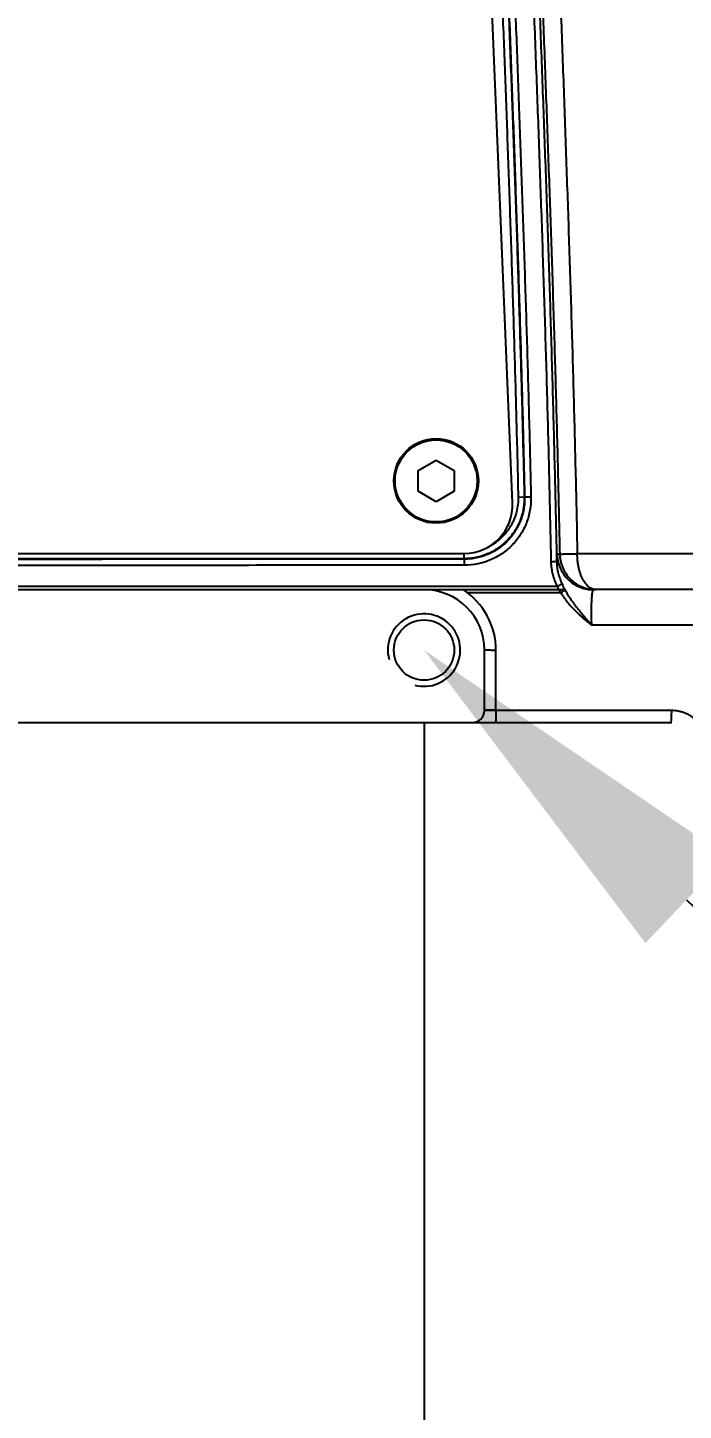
# Model space of a CAD drawing. Header units: millimetres. Extents: x 4086 to 8300, y 123 to 1549.
# Drawn here: x 7030.28 to 7043.86, y 635.53 to 664.14 of the extents above; entities that cross this region are included whole.
import ezdxf
from ezdxf import colors
from ezdxf.entities.mleader import LeaderData, LeaderLine
from ezdxf.math import Vec2, Vec3

# ---------------------------------------------------------------- set-up
doc = ezdxf.new("R2010")
doc.units = ezdxf.units.MM
for name, color, linetype in [('外形图', 7, 'Continuous'), ('多重引线', 7, 'Continuous'), ('尺寸标注', 7, 'Continuous')]:
    doc.layers.add(name, color=color, linetype=linetype)
doc.styles.add('思源黑', font='SourceHanSansCN-Normal.ttf')
doc.dimstyles.new('尺寸标注_1_4比例', dxfattribs={"dimtxt": 7, "dimasz": 6, "dimexe": 2, "dimexo": 1.5, "dimgap": 1, "dimtad": 1, "dimdec": 1, "dimlfac": 4, "dimdsep": 46, "dimtxsty": '思源黑', "dimcen": 0.09, "dimadec": 0, "dimazin": 0, "dimtp": 0.01, "dimtm": 0.01, "dimtfac": 1, "dimtdec": 1, "dimtofl": 0, "dimtmove": 0, "dimatfit": 3, "dimfxl": 1, "dimtolj": 1, "dimarcsym": 0})

# ---------------------------------------------------------------- blocks, each defined once
blk = doc.blocks.new('*D777')
at = {"layer": 'Defpoints', "color": 0}
for p in [(7031.612, 736.013), (7057.329, 648.513), (7087.573, 648.513)]:
    blk.add_point(p, dxfattribs=at)
at = {"layer": '尺寸标注', "color": 0, "lineweight": -2}
for p, q in [((7033.112, 736.013), (7089.573, 736.013)), ((7087.573, 730.013), (7087.573, 654.513)), ((7058.829, 648.513), (7089.573, 648.513))]:
    blk.add_line(p, q, dxfattribs=at)
at = {"layer": '尺寸标注', "color": 0}
for points in [[(7088.573, 730.013), (7086.573, 730.013), (7087.573, 736.013)], [(7086.573, 654.513), (7088.573, 654.513), (7087.573, 648.513)]]:
    blk.add_solid(points, dxfattribs=at)
at = {"layer": '尺寸标注', "color": 0, "insert": (7082.944, 692.263), "char_height": 7, "attachment_point": 5, "rotation": 90, "style": '思源黑'}
blk.add_mtext('\\A1;350', dxfattribs=at)
blk = doc.blocks.new('*D778')
at = {"layer": 'Defpoints', "color": 0}
for p in [(7016.632, 843.388), (7057.329, 648.513), (7111.22, 648.513)]:
    blk.add_point(p, dxfattribs=at)
at = {"layer": '尺寸标注', "color": 0, "lineweight": -2}
for p, q in [((7018.132, 843.388), (7113.22, 843.388)), ((7111.22, 837.388), (7111.22, 654.513)), ((7058.829, 648.513), (7113.22, 648.513))]:
    blk.add_line(p, q, dxfattribs=at)
at = {"layer": '尺寸标注', "color": 0}
for points in [[(7112.22, 837.388), (7110.22, 837.388), (7111.22, 843.388)], [(7110.22, 654.513), (7112.22, 654.513), (7111.22, 648.513)]]:
    blk.add_solid(points, dxfattribs=at)
at = {"layer": '尺寸标注', "color": 0, "insert": (7106.596, 745.95), "char_height": 7, "attachment_point": 5, "rotation": 90, "style": '思源黑'}
blk.add_mtext('\\A1;779.5', dxfattribs=at)
blk = doc.blocks.new('*D779')
at = {"layer": 'Defpoints', "color": 0}
for p in [(7068.587, 663.575), (7029.112, 640.885), (7068.587, 610.781)]:
    blk.add_point(p, dxfattribs=at)
at = {"layer": '尺寸标注', "color": 0, "lineweight": -2}
for p, q in [((7068.587, 662.075), (7068.587, 608.781)), ((7029.112, 639.385), (7029.112, 608.781)), ((7035.112, 610.781), (7062.587, 610.781))]:
    blk.add_line(p, q, dxfattribs=at)
at = {"layer": '尺寸标注', "color": 0}
for points in [[(7035.112, 611.781), (7035.112, 609.781), (7029.112, 610.781)], [(7062.587, 609.781), (7062.587, 611.781), (7068.587, 610.781)]]:
    blk.add_solid(points, dxfattribs=at)
at = {"layer": '尺寸标注', "color": 0, "insert": (7048.85, 615.405), "char_height": 7, "attachment_point": 5, "style": '思源黑'}
blk.add_mtext('\\A1;157.9', dxfattribs=at)
blk = doc.blocks.new('*D808')
at = {"layer": 'Defpoints', "color": 0}
for p in [(7019.737, 651.263), (7038.487, 651.263), (7038.487, 628.43)]:
    blk.add_point(p, dxfattribs=at)
at = {"layer": '尺寸标注', "color": 0, "lineweight": -2}
for p, q in [((7019.737, 649.763), (7019.737, 626.43)), ((7038.487, 649.763), (7038.487, 626.43)), ((7019.737, 628.43), (7002.222, 628.43)), ((7025.737, 628.43), (7032.487, 628.43))]:
    blk.add_line(p, q, dxfattribs=at)
at = {"layer": '尺寸标注', "color": 0}
for points in [[(7025.737, 629.43), (7025.737, 627.43), (7019.737, 628.43)], [(7032.487, 627.43), (7032.487, 629.43), (7038.487, 628.43)]]:
    blk.add_solid(points, dxfattribs=at)
at = {"layer": '尺寸标注', "color": 0, "insert": (7007.98, 632.992), "char_height": 7, "attachment_point": 5, "style": '思源黑'}
blk.add_mtext('\\A1;75', dxfattribs=at)

msp = doc.modelspace()

# ---------------------------------------------------------------- linework, layer by layer
at = {"layer": '外形图'}
for p, q in [((7040.3188, 654.3043), (7039.2896, 679.0729)), ((7038.3647, 654.9778), (7038.7371, 655.1928)), ((7038.3647, 654.5478), (7038.3647, 654.9778)), ((7038.7371, 655.1928), (7039.1095, 654.9778)), ((7039.1095, 654.9778), (7039.1095, 654.5478)), ((7038.7371, 654.3328), (7038.3647, 654.5478)), ((7039.1095, 654.5478), (7038.7371, 654.3328)), ((7040.4365, 654.4289), (7040.5614, 654.4318)), ((7040.5614, 654.4318), (7040.5701, 654.4233)), ((7040.7011, 654.4262), (7040.5701, 654.4233)), ((7018.9045, 653.2628), (7039.3197, 653.2628)), ((7039.3119, 653.2628), (7039.3119, 653.1531)), ((7041.2959, 653.2474), (7041.2414, 653.2474)), ((7041.6598, 653.2583), (7048.4818, 653.2583)), ((7039.3119, 653.1531), (7018.9124, 653.1531)), ((7039.3119, 653.1531), (7039.3217, 653.1436)), ((7041.2329, 653.0916), (7041.1142, 653.0891)), ((7016.8568, 652.5128), (7041.3674, 652.5128)), ((7041.244, 652.5783), (7016.9802, 652.5783)), ((7041.3188, 652.4474), (7039.3881, 652.4474)), ((7053.6589, 652.5128), (7041.9911, 652.5128)), ((7041.9527, 651.7824), (7049.4703, 651.7824)), ((7039.7371, 650.0124), (7039.7371, 651.2628)), ((7039.9758, 650.0189), (7039.9758, 651.2563)), ((7039.7371, 650.0189), (7043.6073, 650.0189)), ((7039.9758, 650.0189), (7039.9679, 650.0189)), ((7039.9758, 650.0189), (7043.6073, 650.0189)), ((7014.6295, 649.7623), (7043.5923, 649.7624)), ((7014.6319, 649.7624), (7043.5923, 649.7624)), ((7043.5931, 649.7624), (7043.5953, 649.7624)), ((7043.5953, 649.7624), (7043.5981, 649.7623)), ((7043.5981, 649.7623), (7043.6009, 649.7623)), ((7043.6009, 649.7623), (7043.6038, 649.7622)), ((7043.6038, 649.7622), (7043.6069, 649.7621)), ((7043.6069, 649.7621), (7043.6103, 649.762)), ((7043.6103, 649.762), (7043.6139, 649.7619))]:
    msp.add_line(p, q, dxfattribs=at)
msp.add_lwpolyline([(7043.6139, 649.7619), (7043.6179, 649.7617), (7043.62, 649.7616)], dxfattribs=at)
for centre, radius in [((7038.7371, 654.7628), 0.875), ((7038.7371, 654.7628), 0.85), ((7038.4871, 651.2628), 0.625)]:
    msp.add_circle(centre, radius, dxfattribs=at)
for centre, radius, start, end in [((7039.3197, 654.2628), 1, 270, 2.37934), ((7038.4871, 651.2628), 1.25, 0, 90), ((7038.4754, 651.2565), 1.5004, 359.98984, 56.85652), ((7038.4871, 651.2628), 0.75, 255, 195), ((7039.4871, 650.0124), 0.25, 270, 0)]:
    msp.add_arc(centre, radius, start, end, dxfattribs=at)
for points, knots in [([(7039.8582, 679.2536), (7039.8733, 679.1179), (7039.9029, 678.8466), (7039.9455, 678.4395), (7039.9793, 678.1), (7040.0051, 677.8283), (7040.0301, 677.5565), (7040.0598, 677.2167), (7040.1045, 676.6727), (7040.1455, 676.1284), (7040.184, 675.5839), (7040.212, 675.1755), (7040.2392, 674.767), (7040.2661, 674.3585), (7040.2924, 673.95), (7040.3268, 673.4052), (7040.3682, 672.7242), (7040.4154, 671.9068), (7040.4604, 671.0892), (7040.5034, 670.2716), (7040.5581, 669.1813), (7040.6222, 667.8182), (7040.6929, 666.1822), (7040.7477, 664.8187), (7040.7897, 663.7279), (7040.8307, 662.637), (7040.8705, 661.546), (7040.9086, 660.455), (7040.9457, 659.364), (7040.9897, 658.0001), (7041.0375, 656.3633), (7041.0792, 654.7263), (7041.1032, 653.6348), (7041.1142, 653.0891)], [0, 0, 0, 0, 0.015625, 0.0312501, 0.0468751, 0.0546876, 0.0625001, 0.0781251, 0.0937503, 0.1250003, 0.1406253, 0.1562502, 0.1718752, 0.1875002, 0.2031252, 0.2187501, 0.25, 0.28125, 0.3125, 0.3437499, 0.3749999, 0.4374998, 0.4999998, 0.5624997, 0.5937497, 0.6249997, 0.6874997, 0.7187497, 0.7499997, 0.8124997, 0.8749998, 0.9374999, 1, 1, 1, 1]), ([(7039.9769, 679.2673), (7040.007, 678.996), (7040.0651, 678.453), (7040.1309, 677.7736), (7040.1787, 677.2296), (7040.2123, 676.8214), (7040.2437, 676.4131), (7040.2734, 676.0046), (7040.3022, 675.5961), (7040.3304, 675.1875), (7040.358, 674.7789), (7040.3939, 674.234), (7040.4373, 673.5528), (7040.4868, 672.7352), (7040.5341, 671.9174), (7040.5941, 670.8269), (7040.6641, 669.4635), (7040.7409, 667.8271), (7040.8116, 666.1904), (7040.8665, 664.8263), (7040.9085, 663.735), (7040.9391, 662.9164), (7040.969, 662.0979), (7040.9985, 661.2793), (7041.0273, 660.4607), (7041.0646, 659.3692), (7041.1087, 658.0047), (7041.1562, 656.3672), (7041.198, 654.7295), (7041.2219, 653.6376), (7041.2329, 653.0916)], [0, 0, 0, 0, 0.0312497, 0.0624993, 0.0781242, 0.0937492, 0.1093741, 0.1249991, 0.1406241, 0.1562491, 0.171874, 0.187499, 0.218749, 0.249999, 0.2812489, 0.3124989, 0.3749989, 0.437499, 0.499999, 0.5624991, 0.5937492, 0.6249992, 0.6562493, 0.6874994, 0.7187494, 0.7499995, 0.8124996, 0.8749997, 0.9374999, 1, 1, 1, 1]), ([(7040.0405, 679.2744), (7040.0706, 679.0047), (7040.1286, 678.4649), (7040.1942, 677.7895), (7040.242, 677.2487), (7040.2755, 676.8429), (7040.3069, 676.4369), (7040.3316, 676.0985), (7040.3509, 675.8277), (7040.37, 675.5569), (7040.3935, 675.2183), (7040.421, 674.812), (7040.4568, 674.2702), (7040.5, 673.5929), (7040.5495, 672.7799), (7040.5966, 671.9668), (7040.6416, 671.1535), (7040.6845, 670.3402), (7040.7392, 669.2556), (7040.803, 667.8996), (7040.8737, 666.2721), (7040.9394, 664.6445), (7040.9909, 663.288), (7041.0308, 662.2027), (7041.0601, 661.3888), (7041.089, 660.5748), (7041.1263, 659.4894), (7041.1705, 658.1327), (7041.2183, 656.5044), (7041.2604, 654.876), (7041.2847, 653.7903), (7041.2959, 653.2474)], [0, 0, 0, 0, 0.0312405, 0.0624842, 0.0781073, 0.0937311, 0.1093554, 0.1249801, 0.1327925, 0.1406049, 0.1562298, 0.1718547, 0.1874797, 0.2187299, 0.2499803, 0.2812308, 0.3124815, 0.3437323, 0.3749832, 0.4374851, 0.499987, 0.5624891, 0.624991, 0.656242, 0.6874928, 0.7187437, 0.7499944, 0.8124958, 0.8749972, 0.9374986, 1, 1, 1, 1]), ([(7040.4312, 679.3359), (7040.4605, 679.0655), (7040.5171, 678.5246), (7040.5813, 677.8478), (7040.6281, 677.3059), (7040.6609, 676.8992), (7040.6915, 676.4924), (7040.7207, 676.0854), (7040.7489, 675.6784), (7040.7855, 675.1356), (7040.8299, 674.4571), (7040.8806, 673.6427), (7040.9291, 672.8281), (7040.9752, 672.0134), (7041.0193, 671.1986), (7041.0613, 670.3837), (7041.1149, 669.297), (7041.1774, 667.9384), (7041.2351, 666.5796), (7041.2788, 665.4924), (7041.3106, 664.677), (7041.3413, 663.8616), (7041.3713, 663.0461), (7041.4005, 662.2306), (7041.4293, 661.4151), (7041.4575, 660.5996), (7041.494, 659.5122), (7041.5372, 658.1528), (7041.584, 656.5215), (7041.6252, 654.89), (7041.6489, 653.8022), (7041.6598, 653.2583)], [0, 0, 0, 0, 0.0312417, 0.0624863, 0.0781098, 0.0937338, 0.1093583, 0.124983, 0.1406079, 0.1562328, 0.1874828, 0.218733, 0.2499833, 0.2812338, 0.3124844, 0.3437351, 0.3749859, 0.4374874, 0.4999891, 0.53124, 0.5624908, 0.5937417, 0.6249925, 0.6562433, 0.687494, 0.7187447, 0.7499954, 0.8124965, 0.8749977, 0.9374989, 1, 1, 1, 1]), ([(7039.3384, 679.1964), (7039.367, 678.9397), (7039.4083, 678.5544), (7039.4597, 678.0403), (7039.4962, 677.6545), (7039.5304, 677.2685), (7039.5626, 676.8823), (7039.5931, 676.496), (7039.6221, 676.1096), (7039.6498, 675.7231), (7039.6766, 675.3365), (7039.7027, 674.9499), (7039.7284, 674.5633), (7039.7536, 674.1766), (7039.7866, 673.661), (7039.8265, 673.0164), (7039.8721, 672.2427), (7039.9157, 671.4689), (7039.9573, 670.6951), (7040.0105, 669.6631), (7040.0729, 668.3729), (7040.1418, 666.8245), (7040.1953, 665.5339), (7040.2361, 664.5014), (7040.266, 663.727), (7040.2951, 662.9525), (7040.3235, 662.178), (7040.3513, 661.4036), (7040.3786, 660.629), (7040.4053, 659.8545), (7040.4311, 659.0799), (7040.456, 658.3053), (7040.4876, 657.2725), (7040.5239, 655.9813), (7040.5495, 654.9483), (7040.5614, 654.4318)], [0, 0, 0, 0, 0.0312502, 0.0468754, 0.0625005, 0.0781256, 0.0937507, 0.1093759, 0.125001, 0.1406259, 0.156251, 0.171876, 0.187501, 0.203126, 0.218751, 0.2500009, 0.2812509, 0.3125009, 0.3437509, 0.3750008, 0.4375007, 0.5000006, 0.5625005, 0.5937505, 0.6250004, 0.6562504, 0.6875003, 0.7187502, 0.7500002, 0.7812502, 0.8125001, 0.8437501, 0.8750001, 0.9375001, 1, 1, 1, 1]), ([(7039.3478, 679.1975), (7039.3763, 678.9406), (7039.4177, 678.5552), (7039.4691, 678.0409), (7039.5055, 677.6549), (7039.5397, 677.2688), (7039.5719, 676.8825), (7039.6024, 676.496), (7039.6314, 676.1095), (7039.6591, 675.7228), (7039.6858, 675.3361), (7039.7119, 674.9493), (7039.7376, 674.5625), (7039.7628, 674.1757), (7039.7958, 673.6599), (7039.8357, 673.015), (7039.8813, 672.2411), (7039.9248, 671.467), (7039.9664, 670.6928), (7040.0196, 669.6605), (7040.0819, 668.3698), (7040.1508, 666.8208), (7040.2042, 665.5297), (7040.2451, 664.4968), (7040.2749, 663.7221), (7040.304, 662.9473), (7040.3324, 662.1725), (7040.3602, 661.3977), (7040.3874, 660.6229), (7040.4141, 659.8481), (7040.4399, 659.0732), (7040.4647, 658.2983), (7040.4963, 657.2651), (7040.5326, 655.9734), (7040.5582, 654.94), (7040.5701, 654.4233)], [0, 0, 0, 0, 0.03125, 0.0468751, 0.0625, 0.0781251, 0.0937502, 0.1093753, 0.1250003, 0.1406252, 0.1562502, 0.1718753, 0.1875003, 0.2031252, 0.2187502, 0.25, 0.28125, 0.3125, 0.34375, 0.3749999, 0.4374999, 0.4999998, 0.5624998, 0.5937498, 0.6249998, 0.6562497, 0.6874997, 0.7187497, 0.7499997, 0.7812498, 0.8124998, 0.8437498, 0.8749998, 0.9374999, 1, 1, 1, 1]), ([(7039.4774, 679.2113), (7039.506, 678.9543), (7039.5474, 678.5687), (7039.5988, 678.0542), (7039.6353, 677.6681), (7039.6695, 677.2818), (7039.7018, 676.8953), (7039.7323, 676.5087), (7039.7613, 676.1219), (7039.7891, 675.7351), (7039.8158, 675.3482), (7039.8419, 674.9613), (7039.8677, 674.5743), (7039.8929, 674.1873), (7039.926, 673.6713), (7039.9659, 673.0261), (7040.0115, 672.2518), (7040.0551, 671.4774), (7040.0968, 670.7029), (7040.15, 669.6701), (7040.2123, 668.3789), (7040.2814, 666.8291), (7040.3348, 665.5375), (7040.3757, 664.5041), (7040.4055, 663.7291), (7040.4347, 662.954), (7040.4631, 662.1789), (7040.4909, 661.4037), (7040.5182, 660.6286), (7040.5449, 659.8534), (7040.5707, 659.0782), (7040.5956, 658.3029), (7040.6272, 657.2692), (7040.6635, 655.977), (7040.6891, 654.9431), (7040.7011, 654.4262)], [0, 0, 0, 0, 0.03125, 0.0468751, 0.0625001, 0.0781251, 0.0937502, 0.1093753, 0.1250003, 0.1406252, 0.1562502, 0.1718753, 0.1875003, 0.2031252, 0.2187502, 0.2500001, 0.28125, 0.3125, 0.34375, 0.375, 0.4374999, 0.4999998, 0.5624998, 0.5937498, 0.6249998, 0.6562497, 0.6874997, 0.7187497, 0.7499997, 0.7812498, 0.8124998, 0.8437498, 0.8749998, 0.9374999, 1, 1, 1, 1]), ([(7039.3316, 678.0619), (7039.3556, 677.8166), (7039.3897, 677.4485), (7039.4314, 676.9573), (7039.4706, 676.4659), (7039.5066, 675.9742), (7039.541, 675.4825), (7039.5663, 675.1136), (7039.5912, 674.7447), (7039.6237, 674.2528), (7039.6631, 673.6379), (7039.7083, 672.8998), (7039.7515, 672.1616), (7039.793, 671.4234), (7039.846, 670.4389), (7039.9081, 669.208), (7039.9769, 667.7307), (7040.0409, 666.2532), (7040.1007, 664.7755), (7040.1573, 663.2977), (7040.2027, 662.0662), (7040.2378, 661.0809), (7040.2722, 660.0956), (7040.3135, 658.8638), (7040.3595, 657.3857), (7040.4007, 655.9073), (7040.4251, 654.9217), (7040.4365, 654.4289)], [0, 0, 0, 0, 0.0312502, 0.0468754, 0.0625004, 0.0937505, 0.1093756, 0.1250006, 0.1406256, 0.1562506, 0.1875005, 0.2187505, 0.2500005, 0.2812505, 0.3125005, 0.3750004, 0.4375004, 0.5000004, 0.5625003, 0.6250002, 0.6875001, 0.7187501, 0.7500001, 0.8125001, 0.875, 0.9375, 1, 1, 1, 1]), ([(7040.5614, 654.4318), (7040.5624, 654.3903), (7040.5602, 654.3072), (7040.5444, 654.1835), (7040.5165, 654.0621), (7040.4767, 653.9439), (7040.4252, 653.8304), (7040.3628, 653.7225), (7040.2899, 653.6214), (7040.2073, 653.528), (7040.1159, 653.4433), (7040.0164, 653.3681), (7039.91, 653.3031), (7039.7977, 653.2491), (7039.6805, 653.2065), (7039.5597, 653.1758), (7039.4365, 653.1573), (7039.3534, 653.1531), (7039.3119, 653.1531)], [0, 0, 0, 0, 0.0625001, 0.1249999, 0.1874999, 0.2499999, 0.3125, 0.375, 0.4375, 0.5000001, 0.5625001, 0.6250001, 0.6875001, 0.7500001, 0.8125001, 0.8750001, 0.9375, 1, 1, 1, 1]), ([(7040.5701, 654.4233), (7040.571, 654.3818), (7040.5688, 654.2987), (7040.5531, 654.175), (7040.5252, 654.0534), (7040.4854, 653.9353), (7040.434, 653.8217), (7040.3716, 653.7137), (7040.2988, 653.6125), (7040.2163, 653.5191), (7040.1249, 653.4343), (7040.0256, 653.3591), (7039.9193, 653.2941), (7039.8071, 653.24), (7039.69, 653.1973), (7039.5693, 653.1665), (7039.4462, 653.1478), (7039.3632, 653.1436), (7039.3217, 653.1436)], [0, 0, 0, 0, 0.0625364, 0.1250709, 0.1876021, 0.2501288, 0.3126496, 0.375164, 0.4376713, 0.5001715, 0.5626647, 0.6251517, 0.6876331, 0.7501101, 0.8125839, 0.8750559, 0.9375274, 1, 1, 1, 1]), ([(7040.7011, 654.4262), (7040.7031, 654.335), (7040.6926, 654.1973), (7040.6516, 654.0193), (7040.6078, 653.8893), (7040.5512, 653.7643), (7040.4825, 653.6456), (7040.4023, 653.5343), (7040.3115, 653.4315), (7040.2109, 653.3383), (7040.1016, 653.2555), (7039.9846, 653.184), (7039.8611, 653.1245), (7039.7323, 653.0776), (7039.5554, 653.0325), (7039.4182, 653.0186), (7039.327, 653.0186)], [0, 0, 0, 0, 0.1249455, 0.1874921, 0.2500352, 0.3125734, 0.3751062, 0.4376329, 0.5001532, 0.5626675, 0.6251759, 0.6876793, 0.7501784, 0.8126743, 0.875168, 1, 1, 1, 1]), ([(7040.4365, 654.4289), (7040.4376, 654.3777), (7040.433, 654.2749), (7040.4051, 654.1233), (7040.3648, 654.0013), (7040.3229, 653.9077), (7040.2867, 653.8398), (7040.2459, 653.7745), (7040.2008, 653.7122), (7040.1516, 653.653), (7040.0807, 653.5789), (7039.9828, 653.4956), (7039.8961, 653.4403), (7039.8512, 653.4158)], [0, 0, 0, 0, 0.1249728, 0.2499454, 0.374918, 0.4374408, 0.4999636, 0.5624865, 0.6250093, 0.6875321, 0.7500549, 0.8750276, 1, 1, 1, 1]), ([(7041.2414, 653.2474), (7041.2411, 653.2474), (7041.2406, 653.2468), (7041.2403, 653.2459), (7041.2399, 653.2448), (7041.2396, 653.2434), (7041.2392, 653.2417), (7041.2389, 653.2397), (7041.2384, 653.2364), (7041.2379, 653.2316), (7041.2373, 653.2248), (7041.2367, 653.2168), (7041.236, 653.2037), (7041.2351, 653.1844), (7041.2342, 653.1576), (7041.2335, 653.1262), (7041.2331, 653.1037), (7041.2329, 653.0916)], [0, 0, 0, 0, 0.0061884, 0.0116593, 0.0189544, 0.0281319, 0.0392193, 0.0522303, 0.0671722, 0.1028622, 0.1463039, 0.1975008, 0.256447, 0.3973942, 0.5686655, 0.769723, 1, 1, 1, 1]), ([(7041.2414, 653.2474), (7041.2419, 653.2232), (7041.2452, 653.1748), (7041.2573, 653.1031), (7041.2762, 653.0328), (7041.3018, 652.9647), (7041.3338, 652.8994), (7041.3848, 652.8169), (7041.4631, 652.7237), (7041.5579, 652.6473), (7041.6413, 652.5981), (7041.7073, 652.5673), (7041.7759, 652.5431), (7041.8465, 652.5257), (7041.9185, 652.5151), (7041.9669, 652.5128), (7041.9911, 652.5128)], [0, 0, 0, 0, 0.0625234, 0.125046, 0.1875685, 0.2500905, 0.3126118, 0.3751324, 0.5000241, 0.6249122, 0.6874283, 0.7499436, 0.8124583, 0.8749725, 0.937486, 1, 1, 1, 1]), ([(7041.2959, 653.2474), (7041.2959, 653.2474), (7041.2962, 653.2475), (7041.297, 653.2476), (7041.2984, 653.2477), (7041.3007, 653.2479), (7041.3037, 653.2481), (7041.3075, 653.2483), (7041.312, 653.2485), (7041.3173, 653.2488), (7041.3257, 653.2491), (7041.3381, 653.2496), (7041.3551, 653.2502), (7041.3748, 653.2508), (7041.3972, 653.2515), (7041.4222, 653.2522), (7041.4497, 653.253), (7041.4796, 653.2538), (7041.5238, 653.255), (7041.5842, 653.2565), (7041.6338, 653.2577), (7041.6598, 653.2583)], [0, 0, 0, 0, 0.0008456, 0.0021999, 0.0064457, 0.0127443, 0.0210912, 0.0314795, 0.0438989, 0.0583376, 0.0747809, 0.1136148, 0.1602455, 0.2144865, 0.2761206, 0.3449009, 0.4205519, 0.5027705, 0.5912271, 0.785413, 1, 1, 1, 1]), ([(7041.2959, 653.2474), (7041.2963, 653.2232), (7041.2997, 653.1748), (7041.3117, 653.1031), (7041.3306, 653.0328), (7041.3562, 652.9647), (7041.3883, 652.8994), (7041.4392, 652.8169), (7041.5175, 652.7237), (7041.6123, 652.6473), (7041.6958, 652.5981), (7041.7617, 652.5673), (7041.8303, 652.5431), (7041.9009, 652.5257), (7041.9729, 652.5151), (7042.0214, 652.5128), (7042.0456, 652.5128)], [0, 0, 0, 0, 0.0625234, 0.125046, 0.1875685, 0.2500905, 0.3126118, 0.3751324, 0.5000241, 0.6249122, 0.6874283, 0.7499436, 0.8124583, 0.8749725, 0.937486, 1, 1, 1, 1]), ([(7042.0456, 652.5128), (7042.033, 652.5128), (7042.0074, 652.5153), (7041.9696, 652.5263), (7041.9327, 652.5444), (7041.8971, 652.5693), (7041.8629, 652.6009), (7041.8306, 652.6387), (7041.8003, 652.6823), (7041.7724, 652.7315), (7041.7471, 652.7857), (7041.7247, 652.8445), (7041.7053, 652.9071), (7041.6891, 652.9732), (7041.6763, 653.042), (7041.6638, 653.1371), (7041.66, 653.2097), (7041.6598, 653.2583)], [0, 0, 0, 0, 0.0415697, 0.0842144, 0.1288943, 0.1763739, 0.2271956, 0.2816873, 0.3399889, 0.4020827, 0.4678219, 0.5369542, 0.6091424, 0.6839803, 0.7610072, 0.8397205, 1, 1, 1, 1]), ([(7039.327, 653.0186), (7037.6249, 653.0173), (7030.815, 653.0135), (7024.0051, 653.0148), (7018.8973, 653.0186)], [0, 0, 0, 0, 0.2499436, 1, 1, 1, 1]), ([(7039.3217, 653.1436), (7037.6205, 653.1423), (7030.8142, 653.1385), (7024.0078, 653.1398), (7018.9026, 653.1436)], [0, 0, 0, 0, 0.2499436, 1, 1, 1, 1]), ([(7039.327, 653.0186), (7039.327, 653.0266), (7039.3269, 653.0424), (7039.3266, 653.0653), (7039.3262, 653.0835), (7039.3258, 653.0969), (7039.3255, 653.1059), (7039.3251, 653.1141), (7039.3247, 653.1214), (7039.3242, 653.1278), (7039.3238, 653.1331), (7039.3233, 653.1373), (7039.3229, 653.1401), (7039.3225, 653.1418), (7039.3223, 653.1427), (7039.322, 653.1432), (7039.3218, 653.1435), (7039.3217, 653.1436)], [0, 0, 0, 0, 0.1924055, 0.3775934, 0.54862, 0.6267926, 0.6990774, 0.7647976, 0.8233395, 0.8741594, 0.9167904, 0.9508508, 0.9760605, 0.9852992, 0.9922996, 0.9971197, 1, 1, 1, 1]), ([(7041.1142, 653.0891), (7041.1151, 653.0449), (7041.1223, 652.9564), (7041.1485, 652.8259), (7041.1888, 652.6992), (7041.2243, 652.6179), (7041.244, 652.5783)], [0, 0, 0, 0, 0.2500005, 0.500005, 0.7500065, 1, 1, 1, 1]), ([(7041.2329, 653.0916), (7041.2337, 653.0518), (7041.24, 652.9722), (7041.2628, 652.8546), (7041.2974, 652.74), (7041.3274, 652.6661), (7041.3439, 652.6299)], [0, 0, 0, 0, 0.2500296, 0.5000422, 0.7500317, 1, 1, 1, 1]), ([(7041.3439, 652.6299), (7041.3418, 652.6286), (7041.3368, 652.6258), (7041.324, 652.619), (7041.3037, 652.6084), (7041.2755, 652.594), (7041.2549, 652.5837), (7041.244, 652.5783)], [0, 0, 0, 0, 0.0657385, 0.1532566, 0.3854866, 0.6762711, 1, 1, 1, 1]), ([(7041.244, 652.5783), (7041.261, 652.5446), (7041.2856, 652.5007), (7041.3121, 652.458), (7041.3188, 652.4474)], [0, 0, 0, 0, 0.749943, 1, 1, 1, 1]), ([(7041.408, 652.5029), (7041.4028, 652.4996), (7041.3907, 652.492), (7041.3609, 652.4735), (7041.3363, 652.4582), (7041.3188, 652.4474)], [0, 0, 0, 0, 0.1740844, 0.4102449, 1, 1, 1, 1]), ([(7041.3188, 652.4474), (7041.339, 652.4147), (7041.3818, 652.3507), (7041.4521, 652.259), (7041.5275, 652.1716), (7041.5939, 652.102), (7041.6487, 652.048), (7041.6906, 652.0083), (7041.7331, 651.9694), (7041.7762, 651.931), (7041.8198, 651.8932), (7041.8638, 651.8559), (7041.908, 651.8188), (7041.9375, 651.7942), (7041.9527, 651.7824)], [0, 0, 0, 0, 0.1250102, 0.2500192, 0.3750275, 0.5000303, 0.5625325, 0.6250322, 0.6875302, 0.7500266, 0.8125217, 0.8750156, 0.9375082, 1, 1, 1, 1]), ([(7041.3439, 652.6299), (7041.3488, 652.6191), (7041.369, 652.5761), (7041.3908, 652.534), (7041.408, 652.5029)], [0, 0, 0, 0, 0.2502244, 1, 1, 1, 1]), ([(7041.408, 652.5029), (7041.4262, 652.47), (7041.4644, 652.4051), (7041.5266, 652.3109), (7041.5926, 652.2191), (7041.6614, 652.1294), (7041.7205, 652.056), (7041.7685, 651.9977), (7041.8049, 651.9543), (7041.8415, 651.9111), (7041.8784, 651.8681), (7041.9091, 651.8321), (7041.9338, 651.8035), (7041.9463, 651.7894), (7041.9527, 651.7824)], [0, 0, 0, 0, 0.1247094, 0.2494607, 0.3742868, 0.4992167, 0.6242688, 0.6868421, 0.7494432, 0.812067, 0.8747067, 0.9373532, 0.9686795, 1, 1, 1, 1]), ([(7041.9911, 652.5128), (7041.9906, 652.5128), (7041.9895, 652.5126), (7041.9879, 652.512), (7041.9863, 652.5108), (7041.9841, 652.5086), (7041.9815, 652.5047), (7041.9787, 652.4986), (7041.976, 652.4908), (7041.9733, 652.4814), (7041.9708, 652.4703), (7041.9673, 652.4523), (7041.9635, 652.4259), (7041.9595, 652.3895), (7041.9561, 652.3473), (7041.9533, 652.2996), (7041.951, 652.2468), (7041.9494, 652.1895), (7041.9483, 652.1281), (7041.9478, 652.04), (7041.9488, 651.9244), (7041.9511, 651.8304), (7041.9527, 651.7824)], [0, 0, 0, 0, 0.0021614, 0.0044557, 0.0070119, 0.0099236, 0.0170324, 0.026084, 0.0372075, 0.0504625, 0.065867, 0.0834158, 0.1248626, 0.1745514, 0.2320987, 0.2970256, 0.3687658, 0.4466754, 0.5300411, 0.6180888, 0.804881, 1, 1, 1, 1]), ([(7039.9758, 651.2563), (7039.9601, 651.2563), (7039.9294, 651.2564), (7039.8849, 651.2568), (7039.8441, 651.2574), (7039.8085, 651.2582), (7039.7827, 651.259), (7039.7656, 651.2597), (7039.7557, 651.2603), (7039.7481, 651.2609), (7039.7421, 651.2614), (7039.7393, 651.262), (7039.7371, 651.2624), (7039.7371, 651.2628)], [0, 0, 0, 0, 0.1971801, 0.3855058, 0.5581541, 0.708873, 0.8322095, 0.8821751, 0.9237156, 0.9564626, 0.9801374, 0.9945799, 1, 1, 1, 1]), ([(7039.9679, 650.0189), (7039.9526, 650.019), (7039.9227, 650.0191), (7039.8795, 650.0195), (7039.8401, 650.0201), (7039.8058, 650.0209), (7039.7809, 650.0217), (7039.7645, 650.0225), (7039.7549, 650.023), (7039.7476, 650.0236), (7039.7419, 650.0241), (7039.7392, 650.0247), (7039.7371, 650.025), (7039.7371, 650.0255)], [0, 0, 0, 0, 0.1987712, 0.387753, 0.5603786, 0.710653, 0.8333624, 0.8830119, 0.9242643, 0.9567692, 0.9802632, 0.9945981, 1, 1, 1, 1]), ([(7039.9679, 650.0189), (7039.9526, 650.0189), (7039.9227, 650.0187), (7039.8795, 650.0183), (7039.84, 650.0177), (7039.8057, 650.0169), (7039.7809, 650.0161), (7039.7645, 650.0154), (7039.7549, 650.0148), (7039.7476, 650.0143), (7039.7419, 650.0137), (7039.7392, 650.0132), (7039.7371, 650.0128), (7039.7371, 650.0124)], [0, 0, 0, 0, 0.1989036, 0.3879764, 0.5606352, 0.7108849, 0.8335285, 0.8831382, 0.9243511, 0.9568209, 0.9802872, 0.9946042, 1, 1, 1, 1]), ([(7039.9758, 650.0189), (7039.9758, 650.0024), (7039.9757, 649.9698), (7039.9751, 649.9225), (7039.9741, 649.8787), (7039.9728, 649.8402), (7039.9713, 649.8122), (7039.97, 649.7936), (7039.969, 649.7828), (7039.968, 649.7743), (7039.9669, 649.768), (7039.9661, 649.7645), (7039.9651, 649.7624), (7039.9645, 649.7624)], [0, 0, 0, 0, 0.1929838, 0.3793268, 0.5516451, 0.7031175, 0.8277622, 0.8784488, 0.9206957, 0.9541072, 0.9784025, 0.9934855, 1, 1, 1, 1]), ([(7043.6073, 650.0189), (7043.6073, 650.0024), (7043.6072, 649.9698), (7043.6064, 649.9225), (7043.6053, 649.8849), (7043.6041, 649.8572), (7043.6031, 649.8385), (7043.602, 649.8216), (7043.6009, 649.8066), (7043.5996, 649.7936), (7043.5985, 649.7841), (7043.5975, 649.7777), (7043.5968, 649.7737), (7043.5961, 649.7703), (7043.5953, 649.7675), (7043.5946, 649.7653), (7043.594, 649.7639), (7043.5934, 649.7631), (7043.593, 649.7626), (7043.5925, 649.7624), (7043.5923, 649.7624)], [0, 0, 0, 0, 0.1924422, 0.3782732, 0.550143, 0.6286929, 0.7012676, 0.7671532, 0.8257049, 0.8763558, 0.9186265, 0.936498, 0.9521425, 0.9655347, 0.9766618, 0.9855336, 0.9922031, 0.9947606, 0.9968525, 1, 1, 1, 1]), ([(7043.6073, 650.0189), (7043.6555, 650.0189), (7043.728, 650.0118), (7043.8218, 649.9889), (7043.8902, 649.9649), (7043.956, 649.9345), (7044.0185, 649.8978), (7044.0773, 649.8553), (7044.1317, 649.8073), (7044.1812, 649.7543), (7044.2254, 649.6967), (7044.2638, 649.6352), (7044.2961, 649.5702), (7044.322, 649.5024), (7044.3475, 649.4092), (7044.3566, 649.3368), (7044.3578, 649.2885)], [0, 0, 0, 0, 0.1247605, 0.1872289, 0.249709, 0.3122021, 0.3747077, 0.4372253, 0.4997542, 0.5622929, 0.6248392, 0.6873911, 0.7499461, 0.8125015, 0.8750551, 1, 1, 1, 1])]:
    msp.add_open_spline(points, degree=3, knots=knots, dxfattribs=at)

# ---------------------------------------------------------------- dimensions: what is measured, and where the dimension line sits
at = {"layer": '尺寸标注'}
for base, p1, picture, middle in [((7111.2199, 648.5128), (7016.6317, 843.3878), '*D778', (7106.5956, 745.9503)), ((7087.5734, 648.5128), (7031.6121, 736.0128), '*D777', (7082.9443, 692.2628))]:
    dim = msp.add_linear_dim(base=base, p1=p1, p2=(7057.3286, 648.5128), angle=90, dimstyle='尺寸标注_1_4比例', dxfattribs=at)
    dim.commit()
    dim.dimension.update_dxf_attribs({"geometry": picture, "text_midpoint": middle})
for base, p1, p2, picture, middle in [((7068.5871, 610.7807), (7029.1121, 640.8854), (7068.5871, 663.5753), '*D779', (7048.8496, 610.7807)), ((7038.4871, 628.4299), (7019.7371, 651.2628), (7038.4871, 651.2628), '*D808', (7007.9796, 628.4299))]:
    dim = msp.add_linear_dim(base=base, p1=p1, p2=p2, dimstyle='尺寸标注_1_4比例', dxfattribs=at)
    dim.commit()
    dim.dimension.update_dxf_attribs({"geometry": picture, "text_midpoint": middle, "dimtype": 160})

# ---------------------------------------------------------------- leaders
at = {"layer": '多重引线'}
ml = msp.add_multileader_mtext('Standard', dxfattribs=at)
ml.set_content('4×M6{\\A1;\\C256; \\fSource Han Sans CN Normal|b0|i0|c0|p34;\\C7;depth }9', style='思源黑')
ml.set_leader_properties()
ml.build(insert=Vec2(0, 0))
ml.multileader.update_dxf_attribs({"text_left_attachment_type": 5, "text_right_attachment_type": 5, "dogleg_length": 10, "arrow_head_size": 7.5})
ctx = ml.context
ctx.base_point, ctx.char_height, ctx.arrow_head_size, ctx.landing_gap_size, ctx.plane_origin = Vec3(7084.8202, 616.6848), 7, 7.5, 2.5, Vec3(7467.8225, 586.1349)
ctx.left_attachment, ctx.right_attachment, ctx.text_align_type = 5, 5, 1
notes = []
notes.append((ctx, [(0, (1, 1, 0), (7074.8202, 616.6848), (1, 0), 10, [(0, [(7038.4871, 651.2628)], 0, [])])]))
ctx.mtext.insert, ctx.mtext.alignment, ctx.mtext.flow_direction = Vec3(7118.7484, 626.5154), 2, 5
for ctx, leaders in notes:
    for number, flags, end, landing, length, lines in leaders:
        leader = LeaderData()
        leader.index, (leader.has_last_leader_line, leader.has_dogleg_vector, leader.attachment_direction) = number, flags
        leader.last_leader_point, leader.dogleg_vector, leader.dogleg_length = Vec3(end), Vec3(landing), length
        for number, points, colour, breaks in lines:
            line = LeaderLine()
            line.index, line.vertices, line.color, line.breaks = number, Vec3.list(points), colors.encode_raw_color(colour), breaks
            leader.lines.append(line)
        ctx.leaders.append(leader)

doc.saveas('drawing.dxf')
